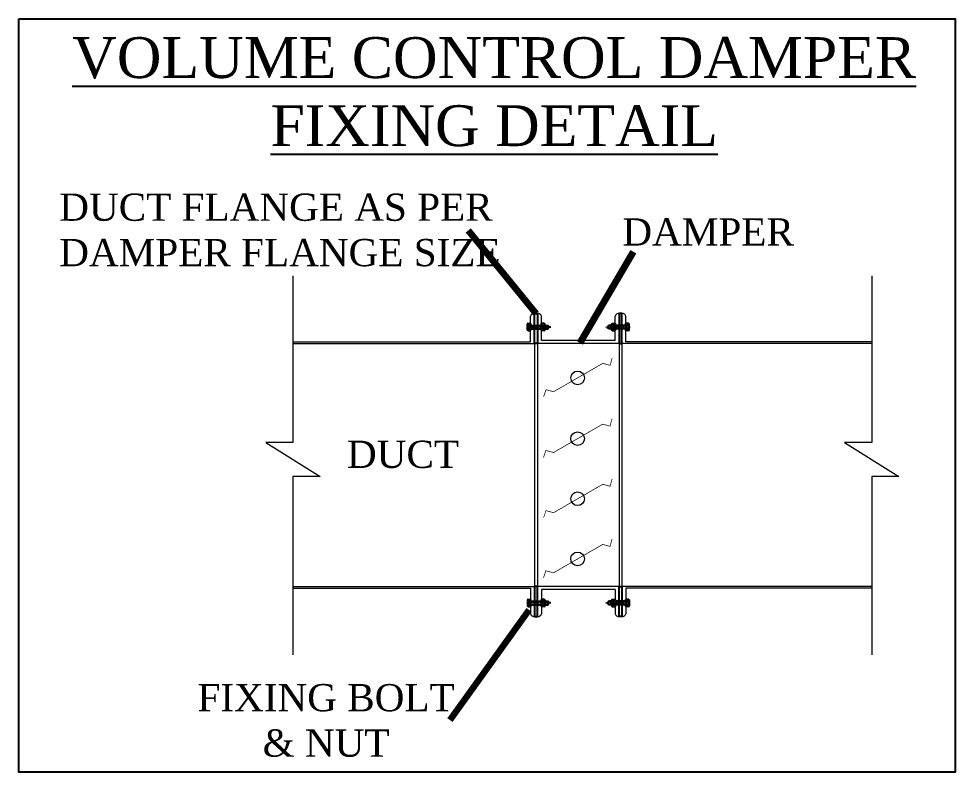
# Model space of a CAD drawing. Header units: millimetres. Extents: x -81374 to 485233, y -39075 to 157313.
# Drawn here: x 399456 to 406848, y 151362 to 157313 of the extents above; entities that cross this region are included whole.
import ezdxf
from ezdxf.enums import TextEntityAlignment as Align

# ---------------------------------------------------------------- set-up
doc = ezdxf.new("R2010")
doc.units = ezdxf.units.MM
doc.linetypes.add('CENTER', pattern=[2, 1.25, -0.25, 0.25, -0.25])
doc.linetypes.add('HIDDEN', pattern=[0.375, 0.25, -0.125])
doc.layers.add('AC-SA-DUCT', color=4, linetype='Continuous', lineweight=0)
doc.layers.add('M-HVAC-DMPR', color=10, linetype='Continuous', lineweight=20)
for name, color, linetype in [('M HVAC DETAIL-SECTION', 251, 'Continuous'), ('M-HVAC SCHDULE-2', 9, 'Continuous'), ('M-HVAC-INSU', 8, 'Continuous'), ('M-HVAC-SUPT', 9, 'Continuous')]:
    doc.layers.add(name, color=color, linetype=linetype)
doc.styles.add('RA', font='romantic.ttf')
doc.styles.add('RA-25', font='romantic.ttf', dxfattribs={"height": 50})
doc.dimstyles.new('RA-50', dxfattribs={"dimscale": 50, "dimtxt": 2, "dimasz": 2, "dimexe": 1, "dimexo": 1, "dimgap": 1, "dimtad": 1, "dimdec": 0, "dimzin": 11, "dimdsep": 46, "dimtxsty": 'RA', "dimcen": 0, "dimdle": 100, "dimadec": 0, "dimazin": 0, "dimtfac": 1, "dimtdec": 0, "dimtmove": 0, "dimatfit": 3, "dimfxl": 1, "dimtzin": 11, "dimarcsym": 0})

# ---------------------------------------------------------------- blocks, each defined once
blk = doc.blocks.new('Typical VCD')
at = {"layer": 'AC-SA-DUCT', "color": 4}
for p, q in [((12312325.8, -1192004.3), (12312325.8, -1191876)), ((12312346, -1191862.5), (12312346, -1193366.6)), ((12312778.4, -1191862.5), (12312778.4, -1193366.6)), ((12312798.7, -1192004.3), (12312798.7, -1191876)), ((12311147.9, -1192004.3), (12312325.8, -1192004.3)), ((12311147.9, -1192011.1), (12312346, -1192011.1)), ((12314017.6, -1192011.1), (12312778.4, -1192011.1)), ((12314017.6, -1192004.3), (12312798.7, -1192004.3)), ((12311147.9, -1193218), (12312346, -1193218)), ((12311147.9, -1193224.7), (12312325.8, -1193224.7)), ((12312325.8, -1193224.7), (12312325.8, -1193353.1)), ((12314017.6, -1193218), (12312778.4, -1193218)), ((12314017.6, -1193224.7), (12312798.7, -1193224.7)), ((12312798.7, -1193224.7), (12312798.7, -1193353.1))]:
    blk.add_line(p, q, dxfattribs=at)
for points in [[(12311147.9, -1191676.4), (12311147.9, -1192502.8), (12311012.7, -1192502.8), (12311282.7, -1192671.9), (12311147.9, -1192671.9), (12311147.9, -1193556.6)], [(12314017.6, -1191676.4), (12314017.6, -1192502.8), (12313882.4, -1192502.8), (12314152.4, -1192671.9), (12314017.6, -1192671.9), (12314017.6, -1193556.6)]]:
    blk.add_lwpolyline(points, dxfattribs=at)
for centre, start, end in [((12312345.2, -1191883.2), 87.6884, 159.6917), ((12312779.3, -1191883.2), 20.3083, 92.3116), ((12312345.2, -1193345.9), 200.3083, 272.3116), ((12312779.3, -1193345.9), 267.6884, 339.6917)]:
    blk.add_arc(centre, 20.7, start, end, dxfattribs=at)
at = {"layer": 'M-HVAC SCHDULE-2'}
blk.add_lwpolyline([(12309788, -1190400.7), (12314431.5, -1190400.7), (12314431.5, -1194138.8), (12309788, -1194138.8)], close=True, dxfattribs=at)
at = {"layer": 'M-HVAC-DMPR'}
for p, q in [((12312359.6, -1191862.5), (12312359.6, -1193366.6)), ((12312379.8, -1191997.6), (12312379.8, -1191876)), ((12312744.6, -1191997.6), (12312744.6, -1191876)), ((12312764.9, -1191862.5), (12312764.9, -1193366.6)), ((12312764.9, -1192011.1), (12312359.6, -1192011.1)), ((12312744.6, -1191997.6), (12312379.8, -1191997.6)), ((12312764.9, -1193218), (12312359.6, -1193218)), ((12312744.6, -1193231.5), (12312379.8, -1193231.5)), ((12312379.8, -1193231.5), (12312379.8, -1193353.1)), ((12312744.6, -1193231.5), (12312744.6, -1193353.1))]:
    blk.add_line(p, q, dxfattribs=at)
at = {"layer": 'M-HVAC-DMPR', "linetype": 'HIDDEN', "ltscale": 4, "const_width": 3.52}
for points in [[(12312390.4, -1192276.1), (12312402.1, -1192241), (12312439.9, -1192251.2), (12312683.7, -1192110.4), (12312720.3, -1192120.2), (12312730.1, -1192083.6)], [(12312390, -1192577.6), (12312401.7, -1192542.5), (12312439.5, -1192552.7), (12312683.3, -1192411.9), (12312719.8, -1192421.7), (12312729.6, -1192385.2)], [(12312390.4, -1192875.9), (12312402.1, -1192840.9), (12312439.9, -1192851), (12312683.7, -1192710.2), (12312720.3, -1192720), (12312730.1, -1192683.5)], [(12312390, -1193174.3), (12312401.7, -1193139.2), (12312439.5, -1193149.3), (12312683.3, -1193008.6), (12312719.8, -1193018.4), (12312729.6, -1192981.8)]]:
    blk.add_lwpolyline(points, dxfattribs=at)
at = {"layer": 'M-HVAC-DMPR'}
for centre in [(12312559.1, -1192182.4), (12312558.6, -1192483.9), (12312559.1, -1192782.2), (12312558.6, -1193080.5)]:
    blk.add_circle(centre, 33.8, dxfattribs=at)
for centre, start, end in [((12312360.4, -1191883.2), 20.3083, 92.3116), ((12312764.1, -1191883.2), 87.6884, 159.6917), ((12312360.4, -1193345.9), 267.6884, 339.6917), ((12312764.1, -1193345.9), 200.3083, 272.3116)]:
    blk.add_arc(centre, 20.7, start, end, dxfattribs=at)
at = {"layer": 'M-HVAC-INSU', "color": 7}
for points in [[(12312346, -1191862.5), (12312359.6, -1191862.5), (12312359.6, -1192011.1), (12312346, -1192011.1)], [(12312778.4, -1191862.5), (12312764.9, -1191862.5), (12312764.9, -1192011.1), (12312778.4, -1192011.1)], [(12312346, -1193366.6), (12312359.6, -1193366.6), (12312359.6, -1193218), (12312346, -1193218)], [(12312778.4, -1193366.6), (12312764.9, -1193366.6), (12312764.9, -1193218), (12312778.4, -1193218)]]:
    blk.add_lwpolyline(points, close=True, dxfattribs=at)
at = {"layer": 'M-HVAC-SUPT', "color": 1}
for p, q in [((12312313.8, -1191913.4), (12312310.6, -1191914.7)), ((12312310.6, -1191945.4), (12312310.6, -1191914.7)), ((12312313.7, -1191921.7), (12312411.8, -1191921.7)), ((12312313.8, -1191913.4), (12312325.8, -1191913.4)), ((12312325.8, -1191946.8), (12312325.8, -1191913.4)), ((12312325.8, -1191913.4), (12312325.8, -1191946.8)), ((12312379.8, -1191946.8), (12312379.8, -1191913.4)), ((12312379.8, -1191913.4), (12312379.8, -1191946.8)), ((12312393.3, -1191913.4), (12312379.8, -1191913.4)), ((12312393.3, -1191913.4), (12312396.5, -1191914.7)), ((12312396.5, -1191945.4), (12312396.5, -1191914.7)), ((12312411.8, -1191938.4), (12312411.8, -1191921.7)), ((12312810.8, -1191921.7), (12312712.6, -1191921.7)), ((12312712.6, -1191938.4), (12312712.6, -1191921.7)), ((12312731.1, -1191913.4), (12312727.9, -1191914.7)), ((12312727.9, -1191945.4), (12312727.9, -1191914.7)), ((12312731.1, -1191913.4), (12312744.6, -1191913.4)), ((12312744.6, -1191946.8), (12312744.6, -1191913.4)), ((12312744.6, -1191913.4), (12312744.6, -1191946.8)), ((12312798.7, -1191946.8), (12312798.7, -1191913.4)), ((12312798.7, -1191913.4), (12312798.7, -1191946.8)), ((12312810.7, -1191913.4), (12312798.7, -1191913.4)), ((12312810.7, -1191913.4), (12312813.9, -1191914.7)), ((12312813.9, -1191945.4), (12312813.9, -1191914.7)), ((12312313.8, -1191946.8), (12312310.6, -1191945.4)), ((12312313.7, -1191938.4), (12312411.8, -1191938.4)), ((12312313.8, -1191946.8), (12312325.8, -1191946.8)), ((12312393.3, -1191946.8), (12312379.8, -1191946.8)), ((12312393.3, -1191946.8), (12312396.5, -1191945.4)), ((12312810.8, -1191938.4), (12312712.6, -1191938.4)), ((12312731.1, -1191946.8), (12312727.9, -1191945.4)), ((12312731.1, -1191946.8), (12312744.6, -1191946.8)), ((12312810.7, -1191946.8), (12312798.7, -1191946.8)), ((12312810.7, -1191946.8), (12312813.9, -1191945.4)), ((12312313.8, -1193282.3), (12312310.6, -1193283.7)), ((12312310.6, -1193283.7), (12312310.6, -1193314.4)), ((12312313.8, -1193315.7), (12312310.6, -1193314.4)), ((12312313.7, -1193290.7), (12312411.8, -1193290.7)), ((12312313.7, -1193307.4), (12312411.8, -1193307.4)), ((12312313.8, -1193282.3), (12312325.8, -1193282.3)), ((12312313.8, -1193315.7), (12312325.8, -1193315.7)), ((12312325.8, -1193282.3), (12312325.8, -1193315.7)), ((12312325.8, -1193315.7), (12312325.8, -1193282.3)), ((12312379.8, -1193282.3), (12312379.8, -1193315.7)), ((12312379.8, -1193315.7), (12312379.8, -1193282.3)), ((12312393.3, -1193282.3), (12312379.8, -1193282.3)), ((12312393.3, -1193315.7), (12312379.8, -1193315.7)), ((12312393.3, -1193282.3), (12312396.5, -1193283.7)), ((12312393.3, -1193315.7), (12312396.5, -1193314.4)), ((12312396.5, -1193283.7), (12312396.5, -1193314.4)), ((12312411.8, -1193290.7), (12312411.8, -1193307.4)), ((12312810.8, -1193290.7), (12312712.6, -1193290.7)), ((12312712.6, -1193290.7), (12312712.6, -1193307.4)), ((12312810.8, -1193307.4), (12312712.6, -1193307.4)), ((12312731.1, -1193282.3), (12312727.9, -1193283.7)), ((12312727.9, -1193283.7), (12312727.9, -1193314.4)), ((12312731.1, -1193315.7), (12312727.9, -1193314.4)), ((12312731.1, -1193282.3), (12312744.6, -1193282.3)), ((12312731.1, -1193315.7), (12312744.6, -1193315.7)), ((12312744.6, -1193282.3), (12312744.6, -1193315.7)), ((12312744.6, -1193315.7), (12312744.6, -1193282.3)), ((12312798.7, -1193282.3), (12312798.7, -1193315.7)), ((12312798.7, -1193315.7), (12312798.7, -1193282.3)), ((12312810.7, -1193282.3), (12312798.7, -1193282.3)), ((12312810.7, -1193315.7), (12312798.7, -1193315.7)), ((12312810.7, -1193282.3), (12312813.9, -1193283.7)), ((12312810.7, -1193315.7), (12312813.9, -1193314.4)), ((12312813.9, -1193283.7), (12312813.9, -1193314.4))]:
    blk.add_line(p, q, dxfattribs=at)
at = {"layer": 'M-HVAC-SUPT', "color": 8, "linetype": 'CENTER', "ltscale": 0.2}
for p, q in [((12312426.1, -1191930.1), (12312305.2, -1191930.1)), ((12312698.3, -1191930.1), (12312819.2, -1191930.1)), ((12312426.1, -1193299), (12312305.2, -1193299)), ((12312698.3, -1193299), (12312819.2, -1193299))]:
    blk.add_line(p, q, dxfattribs=at)
at = {"layer": 'M-HVAC-SUPT', "color": 1}
for centre, radius, start, end in [((12312315, -1191917.6), 4.36, 106.3481, 253.5795), ((12312323.9, -1191930.1), 13.2, 140.6003, 180), ((12312392.1, -1191917.6), 4.36, 286.4205, 73.6519), ((12312383.2, -1191930.1), 13.2, 0, 39.3997), ((12312402.5, -1191930.1), 12.5, 318.0674, 41.9326), ((12312721.9, -1191930.1), 12.5, 138.0674, 221.9326), ((12312732.4, -1191917.6), 4.36, 106.3481, 253.5795), ((12312741.3, -1191930.1), 13.2, 140.6003, 180), ((12312809.5, -1191917.6), 4.36, 286.4205, 73.6519), ((12312800.5, -1191930.1), 13.2, 0, 39.3997), ((12312315, -1191942.6), 4.36, 106.4205, 253.6519), ((12312323.9, -1191930.1), 13.2, 180, 219.3997), ((12312383.2, -1191930.1), 13.2, 320.6003, 0), ((12312392.1, -1191942.6), 4.36, 286.3481, 73.5795), ((12312732.4, -1191942.6), 4.36, 106.4205, 253.6519), ((12312741.3, -1191930.1), 13.2, 180, 219.3997), ((12312800.5, -1191930.1), 13.2, 320.6003, 0), ((12312809.5, -1191942.6), 4.36, 286.3481, 73.5795), ((12312315, -1193286.5), 4.36, 106.3481, 253.5795), ((12312315, -1193311.5), 4.36, 106.4205, 253.6519), ((12312323.9, -1193299), 13.2, 140.6003, 180), ((12312323.9, -1193299), 13.2, 180, 219.3997), ((12312392.1, -1193286.5), 4.36, 286.4205, 73.6519), ((12312383.2, -1193299), 13.2, 0, 39.3997), ((12312383.2, -1193299), 13.2, 320.6003, 0), ((12312392.1, -1193311.5), 4.36, 286.3481, 73.5795), ((12312402.5, -1193299), 12.5, 318.0674, 41.9326), ((12312721.9, -1193299), 12.5, 138.0674, 221.9326), ((12312732.4, -1193286.5), 4.36, 106.3481, 253.5795), ((12312732.4, -1193311.5), 4.36, 106.4205, 253.6519), ((12312741.3, -1193299), 13.2, 140.6003, 180), ((12312741.3, -1193299), 13.2, 180, 219.3997), ((12312809.5, -1193286.5), 4.36, 286.4205, 73.6519), ((12312800.5, -1193299), 13.2, 0, 39.3997), ((12312800.5, -1193299), 13.2, 320.6003, 0), ((12312809.5, -1193311.5), 4.36, 286.3481, 73.5795)]:
    blk.add_arc(centre, radius, start, end, dxfattribs=at)
at = {"layer": 'M HVAC DETAIL-SECTION', "style": 'RA-25'}
blk.add_text('DUCT', height=135.12, dxfattribs=at).set_placement((12311693.3, -1192561.7), align=Align.MIDDLE)
at = {"layer": 'M HVAC DETAIL-SECTION', "color": 7, "insert": (12312145.4, -1190492.1), "char_height": 202.679, "width": 4907.469, "attachment_point": 2, "style": 'RA'}
blk.add_mtext('{\\fTimes New Roman|b0|i0|c0|p18;\\LVOLUME CONTROL DAMPER FIXING DETAIL}', dxfattribs=at)
at = {"layer": 'M HVAC DETAIL-SECTION', "color": 46, "style": 'RA-25'}
for s, insert, char_height, width, attachment_point in [('DUCT FLANGE AS PER DAMPER FLANGE SIZE', (12309989, -1191268), 135.119, 2355.498, 1), ('DAMPER', (12312780.9, -1191390.9), 135.12, 848.77, 1), ('\\pxqc;FIXING BOLT & NUT', (12311962.7, -1193701.1), 135.119, 1301.562, 3)]:
    blk.add_mtext(s, dxfattribs=dict(at, insert=insert, char_height=char_height, width=width, attachment_point=attachment_point))
at = {"layer": 'M HVAC DETAIL-SECTION'}
for points in [[(12312352.8, -1191862.5), (12312018.1, -1191450.6)], [(12312572, -1192008), (12312836.4, -1191557.9)], [(12312316.4, -1193334.8), (12311925, -1193880.1)]]:
    blk.add_leader(points, dimstyle='RA-50', override={"dimclrd": 46, "dimlwd": 65535}, dxfattribs=at)

msp = doc.modelspace()

# ---------------------------------------------------------------- block references
at = {"layer": 'AC-SA-DUCT', "xscale": 1.591874244421517, "yscale": 1.591874244421517, "zscale": 1.591874244421517}
msp.add_blockref('Typical VCD', (-19196178.8, 2052280.9, -1.3), dxfattribs=at)

doc.saveas('drawing.dxf')
